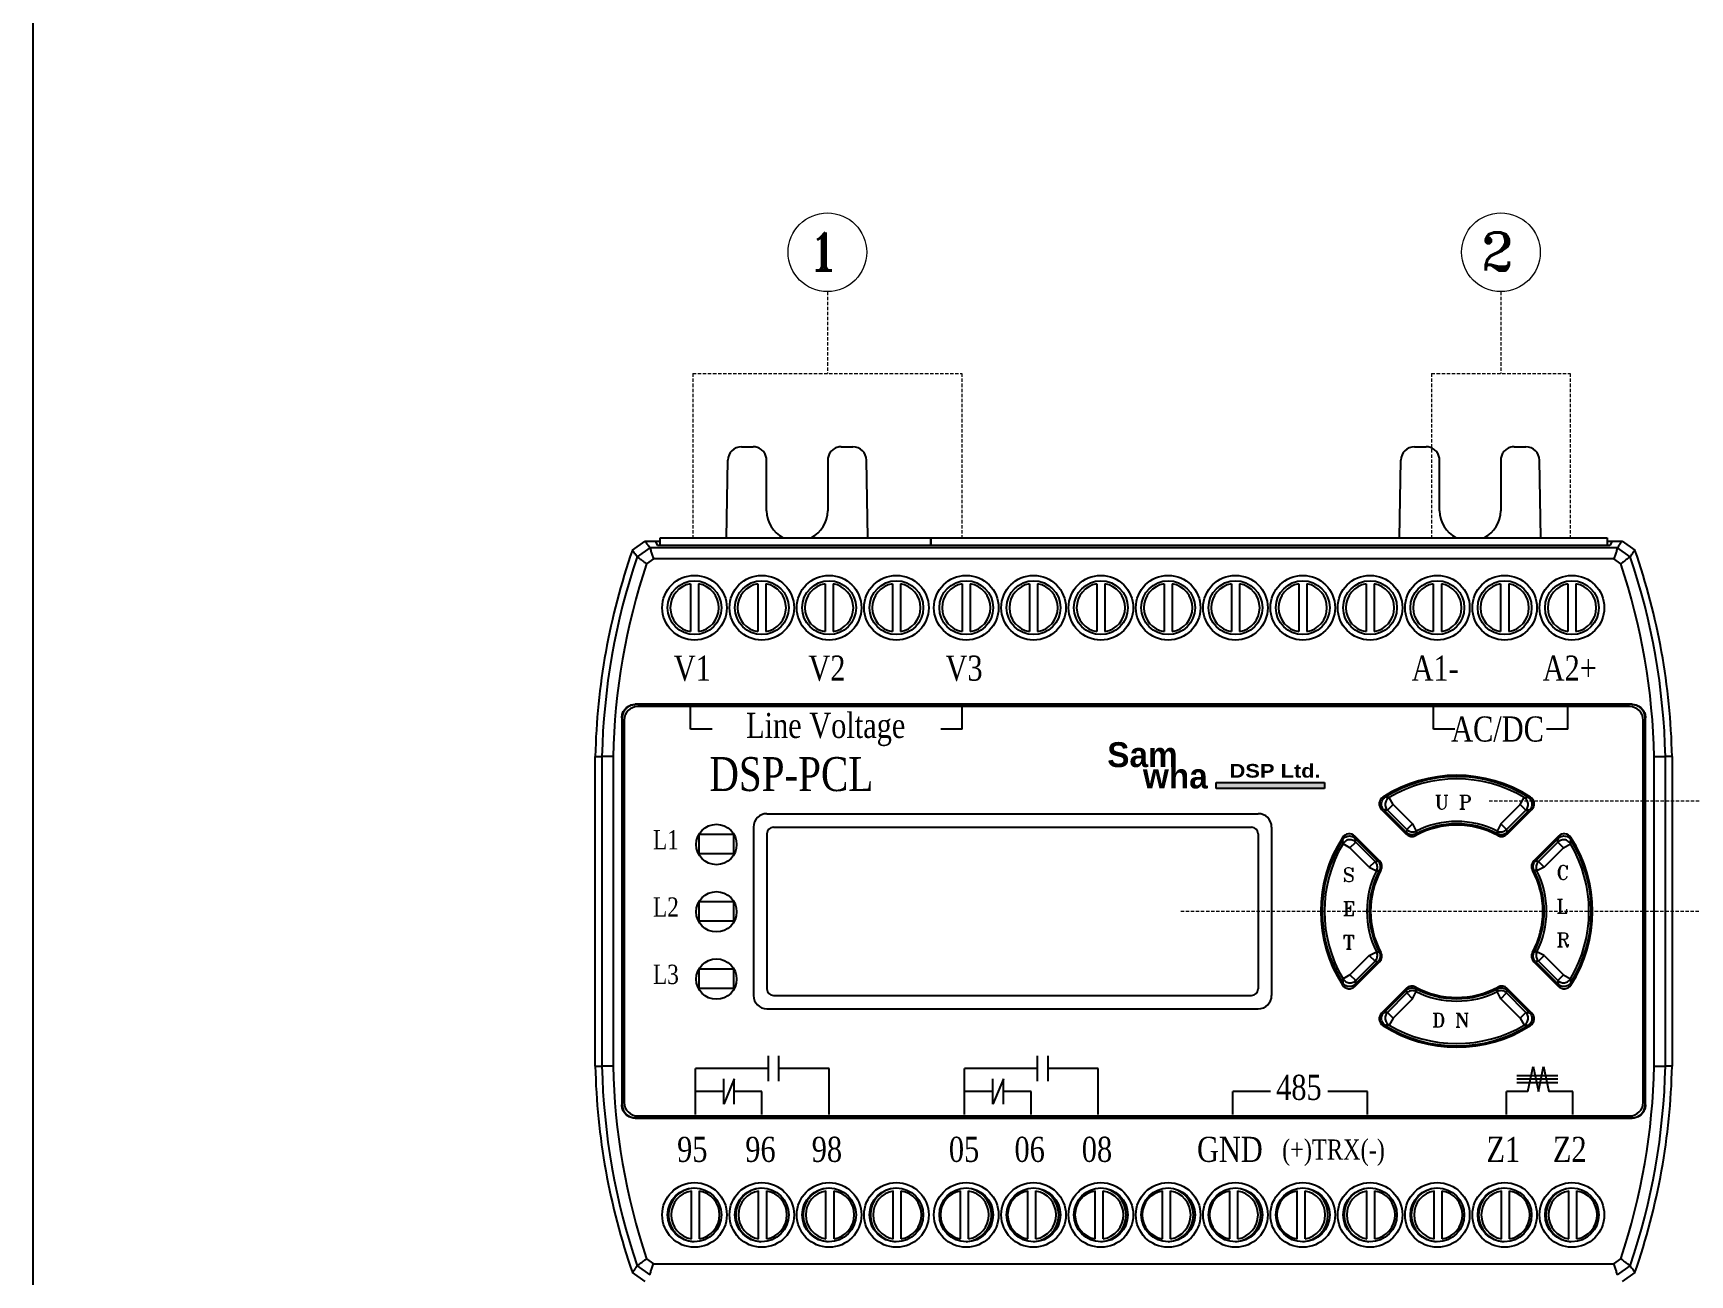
# Model space of a CAD drawing. Header units: millimetres. Extents: x 19 to 859, y 22 to 702.
# Drawn here: x 19.1 to 142.2, y 215.1 to 307.4 of the extents above; entities that cross this region are included whole.
import ezdxf
from ezdxf.enums import TextEntityAlignment as Align

# ---------------------------------------------------------------- set-up
doc = ezdxf.new("R2010")
doc.units = ezdxf.units.MM
doc.linetypes.add('DASHED2', pattern=[0.375, 0.25, -0.125])
for name, color, linetype in [('02___PRT_ALL_AXES', 7, 'Continuous'), ('03___PRT_ALL_CURVES', 7, 'Continuous'), ('40', 4, 'Continuous'), ('도면층1', 7, 'Continuous')]:
    doc.layers.add(name, color=color, linetype=linetype)
doc.styles.add('SS', font='batang.ttc', dxfattribs={"width": 0.8})
doc.styles.get("Standard").update_dxf_attribs({"font": 'BareunDotumPro1.ttf'})
doc.styles.add('STYLE2', font='romant.shx')

msp = doc.modelspace()

# ---------------------------------------------------------------- hatches: boundary and pattern name
msp.add_hatch(color=5).paths.add_polyline_path([(106.985, 251.236), (106.985, 251.693), (115.015, 251.693), (115.015, 251.236)])

# ---------------------------------------------------------------- linework, layer by layer
at = {"color": 1, "linetype": 'DASHED2', "lineweight": 18}
for p, q in [((78.091, 288.153), (78.091, 282.068)), ((128.131, 288.153), (128.131, 282.068)), ((68.091, 282.068), (68.091, 269.876)), ((88.091, 282.068), (88.091, 269.876)), ((122.981, 282.068), (122.981, 269.876)), ((133.281, 282.068), (133.281, 269.876))]:
    msp.add_line(p, q, dxfattribs=at)
at = {"color": 1, "linetype": 'DASHED2', "lineweight": 5}
for p, q in [((68.091, 282.068), (88.091, 282.068)), ((122.981, 282.068), (133.281, 282.068)), ((127.246, 250.326), (143.492, 250.326)), ((104.346, 242.126), (143.492, 242.126))]:
    msp.add_line(p, q, dxfattribs=at)
at = {"color": 7, "linetype": 'Continuous'}
for p, q in [((71.701, 276.626), (72.579, 276.626)), ((79.114, 276.626), (79.991, 276.626)), ((121.701, 276.626), (122.579, 276.626)), ((129.114, 276.626), (129.991, 276.626)), ((70.6, 269.876), (70.701, 275.644)), ((73.579, 271.876), (73.579, 275.626)), ((78.114, 275.626), (78.114, 271.876)), ((81.092, 269.876), (80.991, 275.644)), ((120.6, 269.876), (120.701, 275.644)), ((123.579, 271.876), (123.579, 275.626)), ((128.114, 275.626), (128.114, 271.876)), ((131.092, 269.876), (130.991, 275.644)), ((63.607, 268.955), (64.551, 269.626)), ((64.551, 269.626), (65.656, 269.626)), ((65.297, 269.626), (65.467, 269.287)), ((65.656, 269.876), (85.781, 269.876)), ((65.656, 269.287), (65.656, 269.876)), ((85.781, 269.876), (85.781, 269.287)), ((85.784, 269.876), (136.034, 269.876)), ((85.784, 269.287), (85.784, 269.876)), ((136.034, 269.876), (136.034, 269.287)), ((136.034, 269.626), (137.141, 269.626)), ((136.395, 269.626), (136.226, 269.287)), ((137.141, 269.626), (138.085, 268.955)), ((64.905, 269.13), (63.959, 268.452)), ((136.787, 269.13), (64.905, 269.13)), ((136.226, 269.287), (65.467, 269.287)), ((137.733, 268.452), (136.787, 269.13)), ((65.171, 268.302), (64.658, 267.935)), ((136.521, 268.302), (65.171, 268.302)), ((137.034, 267.935), (136.521, 268.302)), ((67.919, 266.451), (67.919, 262.901)), ((68.519, 266.451), (68.519, 262.901)), ((72.919, 266.451), (72.919, 262.901)), ((73.519, 266.451), (73.519, 262.901)), ((77.919, 266.451), (77.919, 262.901)), ((78.519, 266.451), (78.519, 262.901)), ((82.919, 266.451), (82.919, 262.901)), ((83.519, 266.451), (83.519, 262.901)), ((88.109, 266.451), (88.109, 262.901)), ((88.709, 266.451), (88.709, 262.901)), ((93.109, 266.451), (93.109, 262.901)), ((93.709, 266.451), (93.709, 262.901)), ((98.109, 266.451), (98.109, 262.901)), ((98.709, 266.451), (98.709, 262.901)), ((103.109, 266.451), (103.109, 262.901)), ((103.709, 266.451), (103.709, 262.901)), ((108.109, 266.451), (108.109, 262.901)), ((108.709, 266.451), (108.709, 262.901)), ((113.109, 266.451), (113.109, 262.901)), ((113.709, 266.451), (113.709, 262.901)), ((118.109, 266.451), (118.109, 262.901)), ((118.709, 266.451), (118.709, 262.901)), ((123.109, 266.451), (123.109, 262.901)), ((123.709, 266.451), (123.709, 262.901)), ((128.109, 266.451), (128.109, 262.901)), ((128.709, 266.451), (128.709, 262.901)), ((133.109, 266.451), (133.109, 262.901)), ((133.709, 266.451), (133.709, 262.901)), ((137.871, 257.501), (63.822, 257.501)), ((63.822, 257.501), (63.846, 257.476)), ((137.846, 257.476), (63.846, 257.476)), ((137.696, 257.326), (63.996, 257.326)), ((67.921, 255.649), (67.921, 257.348)), ((88.111, 255.649), (88.111, 257.348)), ((123.111, 255.649), (123.111, 257.348)), ((133.111, 255.649), (133.111, 257.348)), ((137.871, 257.501), (137.846, 257.476)), ((62.822, 256.501), (62.822, 227.752)), ((62.822, 256.501), (62.846, 256.476)), ((62.846, 256.476), (62.846, 227.776)), ((62.996, 256.326), (62.996, 227.926)), ((138.696, 227.926), (138.696, 256.326)), ((138.871, 256.501), (138.846, 256.476)), ((138.846, 227.776), (138.846, 256.476)), ((138.871, 227.752), (138.871, 256.501)), ((60.846, 230.626), (60.846, 253.626)), ((60.846, 253.626), (61.342, 253.621)), ((61.342, 253.621), (61.342, 230.632)), ((62.17, 253.621), (61.342, 253.621)), ((62.17, 253.605), (62.17, 230.647)), ((139.522, 253.621), (140.35, 253.621)), ((139.522, 230.647), (139.522, 253.605)), ((140.846, 253.626), (140.35, 253.621)), ((140.35, 230.632), (140.35, 253.621)), ((140.846, 253.626), (140.846, 230.626)), ((120.13, 250.057), (119.706, 249.633)), ((120.13, 250.057), (119.823, 250.572)), ((120.13, 250.057), (121.568, 248.619)), ((128.124, 248.619), (129.562, 250.057)), ((129.562, 250.057), (129.869, 250.572)), ((129.562, 250.057), (129.986, 249.633)), ((119.269, 249.683), (121.093, 247.86)), ((119.428, 249.666), (121.111, 247.983)), ((119.706, 249.633), (121.144, 248.195)), ((128.548, 248.195), (129.986, 249.633)), ((128.581, 247.983), (130.264, 249.666)), ((128.6, 247.86), (130.423, 249.683)), ((119.113, 245.88), (117.289, 247.703)), ((118.99, 245.861), (117.306, 247.545)), ((121.568, 248.619), (121.144, 248.195)), ((121.568, 248.619), (121.839, 248.083)), ((128.124, 248.619), (127.854, 248.083)), ((128.124, 248.619), (128.548, 248.195)), ((132.403, 247.703), (130.58, 245.88)), ((132.386, 247.545), (130.703, 245.861)), ((116.915, 246.842), (116.4, 247.149)), ((116.915, 246.842), (117.34, 247.266)), ((118.354, 245.404), (116.915, 246.842)), ((118.778, 245.828), (117.34, 247.266)), ((132.353, 247.266), (130.914, 245.828)), ((132.777, 246.842), (131.339, 245.404)), ((132.777, 246.842), (132.353, 247.266)), ((132.777, 246.842), (133.292, 247.149)), ((118.354, 245.404), (118.778, 245.828)), ((118.354, 245.404), (118.889, 245.134)), ((131.339, 245.404), (130.803, 245.134)), ((131.339, 245.404), (130.914, 245.828)), ((116.915, 237.41), (118.354, 238.848)), ((118.354, 238.848), (118.889, 239.119)), ((118.354, 238.848), (118.778, 238.424)), ((131.339, 238.848), (130.803, 239.119)), ((131.339, 238.848), (130.914, 238.424)), ((131.339, 238.848), (132.777, 237.41)), ((117.289, 236.549), (119.113, 238.373)), ((117.306, 236.708), (118.99, 238.391)), ((117.34, 236.986), (118.778, 238.424)), ((130.58, 238.373), (132.403, 236.549)), ((130.703, 238.391), (132.386, 236.708)), ((130.914, 238.424), (132.353, 236.986)), ((116.915, 237.41), (116.4, 237.104)), ((116.915, 237.41), (117.34, 236.986)), ((121.093, 236.393), (119.269, 234.569)), ((130.423, 234.569), (128.6, 236.393)), ((132.777, 237.41), (132.353, 236.986)), ((132.777, 237.41), (133.292, 237.104)), ((121.111, 236.27), (119.428, 234.587)), ((121.144, 236.058), (119.706, 234.62)), ((121.568, 235.634), (120.13, 234.196)), ((121.568, 235.634), (121.144, 236.058)), ((121.568, 235.634), (121.839, 236.169)), ((128.124, 235.634), (127.854, 236.169)), ((128.124, 235.634), (128.548, 236.058)), ((129.562, 234.196), (128.124, 235.634)), ((129.986, 234.62), (128.548, 236.058)), ((130.264, 234.587), (128.581, 236.27)), ((120.13, 234.196), (119.706, 234.62)), ((120.13, 234.196), (119.823, 233.68)), ((129.562, 234.196), (129.986, 234.62)), ((129.562, 234.196), (129.869, 233.68)), ((60.846, 230.626), (61.342, 230.632)), ((62.17, 230.632), (61.342, 230.632)), ((68.284, 227.043), (68.284, 230.445)), ((73.713, 229.511), (73.713, 231.38)), ((74.493, 229.511), (74.493, 231.38)), ((78.219, 227.043), (78.219, 230.445)), ((88.284, 227.043), (88.284, 230.445)), ((93.713, 229.511), (93.713, 231.38)), ((94.493, 229.511), (94.493, 231.38)), ((98.219, 227.043), (98.219, 230.445)), ((139.522, 230.632), (140.35, 230.632)), ((140.846, 230.626), (140.35, 230.632)), ((70.389, 227.807), (70.389, 229.675)), ((71.169, 227.807), (71.169, 229.675)), ((90.389, 227.807), (90.389, 229.675)), ((91.169, 227.807), (91.169, 229.675)), ((62.822, 227.752), (62.846, 227.776)), ((73.219, 227.043), (73.219, 228.741)), ((93.219, 227.043), (93.219, 228.741)), ((108.224, 227.043), (108.224, 228.741)), ((118.219, 227.043), (118.219, 228.741)), ((128.539, 227.043), (128.539, 228.741)), ((133.474, 227.043), (133.474, 228.741)), ((138.871, 227.752), (138.846, 227.776)), ((63.822, 226.752), (63.846, 226.776)), ((63.822, 226.752), (137.871, 226.752)), ((63.846, 226.776), (137.846, 226.776)), ((63.996, 226.926), (137.696, 226.926)), ((137.871, 226.752), (137.846, 226.776)), ((67.984, 217.801), (67.984, 221.351)), ((68.584, 217.801), (68.584, 221.351)), ((72.984, 217.801), (72.984, 221.351)), ((73.584, 217.801), (73.584, 221.351)), ((77.984, 217.801), (77.984, 221.351)), ((78.584, 217.801), (78.584, 221.351)), ((82.984, 217.801), (82.984, 221.351)), ((83.584, 217.801), (83.584, 221.351)), ((87.984, 217.801), (87.984, 221.351)), ((88.584, 217.801), (88.584, 221.351)), ((92.984, 217.801), (92.984, 221.351)), ((93.584, 217.801), (93.584, 221.351)), ((97.984, 217.801), (97.984, 221.351)), ((98.584, 217.801), (98.584, 221.351)), ((102.984, 217.801), (102.984, 221.351)), ((103.584, 217.801), (103.584, 221.351)), ((107.984, 217.801), (107.984, 221.351)), ((108.584, 217.801), (108.584, 221.351)), ((112.984, 217.801), (112.984, 221.351)), ((113.584, 217.801), (113.584, 221.351)), ((118.174, 217.801), (118.174, 221.351)), ((118.774, 217.801), (118.774, 221.351)), ((123.174, 217.801), (123.174, 221.351)), ((123.774, 217.801), (123.774, 221.351)), ((128.174, 217.801), (128.174, 221.351)), ((128.774, 217.801), (128.774, 221.351)), ((133.174, 217.801), (133.174, 221.351)), ((133.774, 217.801), (133.774, 221.351)), ((63.959, 215.8), (64.905, 215.122)), ((64.658, 216.318), (65.171, 215.95)), ((65.171, 215.95), (136.521, 215.95)), ((136.521, 215.95), (137.034, 216.318)), ((136.787, 215.122), (137.733, 215.8)), ((64.551, 214.626), (63.607, 215.297)), ((138.085, 215.297), (137.141, 214.626))]:
    msp.add_line(p, q, dxfattribs=at)
for p, q in [((69.519, 255.649), (67.921, 255.649)), ((88.111, 255.649), (86.512, 255.649)), ((124.709, 255.649), (123.111, 255.649)), ((133.111, 255.649), (131.512, 255.649)), ((73.713, 230.445), (68.284, 230.445)), ((78.219, 230.445), (74.493, 230.445)), ((93.713, 230.445), (88.284, 230.445)), ((98.219, 230.445), (94.493, 230.445)), ((130.137, 228.741), (130.527, 230.609)), ((130.527, 230.609), (130.917, 228.741)), ((130.917, 228.741), (131.307, 230.609)), ((131.307, 230.609), (131.697, 228.741)), ((71.169, 229.675), (70.389, 227.807)), ((91.169, 229.675), (90.389, 227.807)), ((129.321, 229.934), (132.355, 229.934)), ((129.321, 229.675), (132.355, 229.675)), ((129.321, 229.417), (132.355, 229.417)), ((70.389, 228.741), (68.284, 228.741)), ((73.219, 228.741), (71.169, 228.741)), ((90.389, 228.741), (88.284, 228.741)), ((93.219, 228.741), (91.169, 228.741)), ((111, 228.741), (108.224, 228.741)), ((118.219, 228.741), (115.272, 228.741)), ((130.137, 228.741), (128.539, 228.741)), ((133.474, 228.741), (131.697, 228.741))]:
    msp.add_line(p, q)
at = {"color": 5}
for p, q in [((106.985, 251.693), (115.015, 251.693)), ((106.985, 251.236), (106.985, 251.693)), ((115.015, 251.236), (106.985, 251.236)), ((115.015, 251.693), (115.015, 251.236))]:
    msp.add_line(p, q, dxfattribs=at)
msp.add_lwpolyline([(19.082, 603.511), (858.998, 603.511), (858.998, 22.473), (19.082, 22.473)], close=True)
at = {"color": 0, "linetype": 'ByBlock', "lineweight": 18}
for centre in [(78.091, 291.076), (128.131, 291.076)]:
    msp.add_circle(centre, 2.922, dxfattribs=at)
at = {"color": 7, "linetype": 'Continuous'}
for centre, radius in [((68.219, 264.676), 2.4), ((68.219, 264.676), 2), ((73.219, 264.676), 2.4), ((73.219, 264.676), 2), ((78.219, 264.676), 2.4), ((78.219, 264.676), 2), ((83.219, 264.676), 2.4), ((83.219, 264.676), 2), ((88.409, 264.676), 2.4), ((88.409, 264.676), 2), ((93.409, 264.676), 2.4), ((93.409, 264.676), 2), ((98.409, 264.676), 2.4), ((98.409, 264.676), 2), ((103.409, 264.676), 2.4), ((103.409, 264.676), 2), ((108.409, 264.676), 2.4), ((108.409, 264.676), 2), ((113.409, 264.676), 2.4), ((113.409, 264.676), 2), ((118.409, 264.676), 2.4), ((118.409, 264.676), 2), ((123.409, 264.676), 2.4), ((123.409, 264.676), 2), ((128.409, 264.676), 2.4), ((128.409, 264.676), 2), ((133.409, 264.676), 2.4), ((133.409, 264.676), 2), ((68.219, 219.576), 2.4), ((68.219, 219.576), 2), ((73.219, 219.576), 2.4), ((73.219, 219.576), 2), ((78.219, 219.576), 2.4), ((78.219, 219.576), 2), ((83.219, 219.576), 2.4), ((83.219, 219.576), 2), ((88.409, 219.576), 2.4), ((88.409, 219.576), 2), ((93.409, 219.576), 2.4), ((93.409, 219.576), 2), ((98.409, 219.576), 2.4), ((98.409, 219.576), 2), ((103.409, 219.576), 2.4), ((103.409, 219.576), 2), ((108.409, 219.576), 2.4), ((108.409, 219.576), 2), ((113.409, 219.576), 2.4), ((113.409, 219.576), 2), ((118.409, 219.576), 2.4), ((118.409, 219.576), 2), ((123.409, 219.576), 2.4), ((123.409, 219.576), 2), ((128.409, 219.576), 2.4), ((128.409, 219.576), 2), ((133.409, 219.576), 2.4), ((133.409, 219.576), 2)]:
    msp.add_circle(centre, radius, dxfattribs=at)
for centre, radius, start, end in [((71.701, 275.626), 1, 90, 179), ((79.991, 275.626), 1, 1, 90), ((121.701, 275.626), 1, 90, 179), ((129.991, 275.626), 1, 1, 90), ((75.846, 271.876), 2.267, 180, 242.3898), ((75.846, 271.876), 2.267, 297.6102, 0), ((125.846, 271.876), 2.267, 180, 242.3898), ((125.846, 271.876), 2.267, 297.6102, 0), ((110.834, 252.535), 50, 160.82791, 178.74912), ((110.834, 252.535), 49.504, 161.24388, 178.74287), ((90.858, 252.535), 49.504, 1.25713, 18.75612), ((90.858, 252.535), 50, 1.25088, 19.17209), ((110.834, 252.535), 48.677, 161.5561, 178.73961), ((90.858, 252.535), 48.677, 1.26039, 18.4439), ((68.219, 264.676), 1.8, 99.59407, 260.40593), ((68.219, 264.676), 1.8, 279.59407, 80.40593), ((73.219, 264.676), 1.8, 99.59407, 260.40593), ((73.219, 264.676), 1.8, 279.59407, 80.40593), ((78.219, 264.676), 1.8, 99.59407, 260.40593), ((78.219, 264.676), 1.8, 279.59407, 80.40593), ((83.219, 264.676), 1.8, 99.59407, 260.40593), ((83.219, 264.676), 1.8, 279.59407, 80.40593), ((88.409, 264.676), 1.8, 99.59407, 260.40593), ((88.409, 264.676), 1.8, 279.59407, 80.40593), ((93.409, 264.676), 1.8, 99.59407, 260.40593), ((93.409, 264.676), 1.8, 279.59407, 80.40593), ((98.409, 264.676), 1.8, 99.59407, 260.40593), ((98.409, 264.676), 1.8, 279.59407, 80.40593), ((103.409, 264.676), 1.8, 99.59407, 260.40593), ((103.409, 264.676), 1.8, 279.59407, 80.40593), ((108.409, 264.676), 1.8, 99.59407, 260.40593), ((108.409, 264.676), 1.8, 279.59407, 80.40593), ((113.409, 264.676), 1.8, 99.59407, 260.40593), ((113.409, 264.676), 1.8, 279.59407, 80.40593), ((118.409, 264.676), 1.8, 99.59407, 260.40593), ((118.409, 264.676), 1.8, 279.59407, 80.40593), ((123.409, 264.676), 1.8, 99.59407, 260.40593), ((123.409, 264.676), 1.8, 279.59407, 80.40593), ((128.409, 264.676), 1.8, 99.59407, 260.40593), ((128.409, 264.676), 1.8, 279.59407, 80.40593), ((133.409, 264.676), 1.8, 99.59407, 260.40593), ((133.409, 264.676), 1.8, 279.59407, 80.40593), ((63.996, 256.326), 1, 90, 180), ((137.696, 256.326), 1, 0, 90), ((124.846, 242.126), 10.1, 57.1532, 122.8468), ((124.846, 242.126), 10, 57.90749, 122.09251), ((124.846, 242.126), 9.827, 59.26143, 120.73857), ((119.693, 250.107), 0.6, 122.8468, 225), ((129.999, 250.107), 0.6, 315, 57.1532), ((124.846, 242.126), 6.673, 63.2117, 116.7883), ((124.846, 242.126), 10.1, 147.1532, 212.8468), ((124.846, 242.126), 10, 147.90749, 212.09251), ((116.865, 247.279), 0.6, 45, 147.1532), ((121.517, 248.284), 0.6, 225, 298.39845), ((124.846, 242.126), 6.4, 61.60155, 118.39845), ((124.846, 242.126), 6.5, 62.20277, 117.79723), ((128.175, 248.284), 0.6, 241.60155, 315), ((132.827, 247.279), 0.6, 32.8468, 135), ((124.846, 242.126), 10, 327.90749, 32.09251), ((124.846, 242.126), 10.1, 327.1532, 32.8468), ((124.846, 242.126), 9.827, 149.26143, 210.73857), ((124.846, 242.126), 9.827, 329.26143, 30.73857), ((124.846, 242.126), 6.673, 153.2117, 206.7883), ((124.846, 242.126), 6.5, 152.20277, 207.79723), ((124.846, 242.126), 6.4, 151.60155, 208.39845), ((118.689, 245.455), 0.6, 331.60155, 45), ((131.004, 245.455), 0.6, 135, 208.39845), ((124.846, 242.126), 6.4, 331.60155, 28.39845), ((124.846, 242.126), 6.5, 332.20277, 27.79723), ((124.846, 242.126), 6.673, 333.2117, 26.7883), ((118.689, 238.797), 0.6, 315, 28.39845), ((131.004, 238.797), 0.6, 151.60155, 225), ((116.865, 236.973), 0.6, 212.8468, 315), ((121.517, 235.969), 0.6, 61.60155, 135), ((124.846, 242.126), 6.4, 241.60155, 298.39845), ((124.846, 242.126), 6.5, 242.20277, 297.79723), ((128.175, 235.969), 0.6, 45, 118.39845), ((132.827, 236.973), 0.6, 225, 327.1532), ((124.846, 242.126), 6.673, 243.2117, 296.7883), ((119.693, 234.145), 0.6, 135, 237.1532), ((129.999, 234.145), 0.6, 302.8468, 45), ((124.846, 242.126), 10.1, 237.1532, 302.8468), ((124.846, 242.126), 10, 237.90749, 302.09251), ((124.846, 242.126), 9.827, 239.26143, 300.73857), ((110.834, 231.718), 50, 181.25088, 199.17209), ((110.834, 231.718), 49.504, 181.25713, 198.75612), ((110.834, 231.718), 48.677, 181.26039, 198.4439), ((90.858, 231.718), 48.677, 341.5561, 358.73961), ((90.858, 231.718), 49.504, 341.24388, 358.74287), ((90.858, 231.718), 50, 340.82791, 358.74912), ((63.996, 227.926), 1, 180, 270), ((137.696, 227.926), 1, 270, 0), ((68.284, 219.576), 1.8, 99.59407, 260.40593), ((68.284, 219.576), 1.8, 279.59407, 80.40593), ((73.284, 219.576), 1.8, 99.59407, 260.40593), ((73.284, 219.576), 1.8, 279.59407, 80.40593), ((78.284, 219.576), 1.8, 99.59407, 260.40593), ((78.284, 219.576), 1.8, 279.59407, 80.40593), ((83.284, 219.576), 1.8, 99.59407, 260.40593), ((83.284, 219.576), 1.8, 279.59407, 80.40593), ((88.284, 219.576), 1.8, 99.59407, 260.40593), ((88.284, 219.576), 1.8, 279.59407, 80.40593), ((93.284, 219.576), 1.8, 99.59407, 260.40593), ((93.284, 219.576), 1.8, 279.59407, 80.40593), ((98.284, 219.576), 1.8, 99.59407, 260.40593), ((98.284, 219.576), 1.8, 279.59407, 80.40593), ((103.284, 219.576), 1.8, 99.59407, 260.40593), ((103.284, 219.576), 1.8, 279.59407, 80.40593), ((108.284, 219.576), 1.8, 99.59407, 260.40593), ((108.284, 219.576), 1.8, 279.59407, 80.40593), ((113.284, 219.576), 1.8, 99.59407, 260.40593), ((113.284, 219.576), 1.8, 279.59407, 80.40593), ((118.474, 219.576), 1.8, 99.59407, 260.40593), ((118.474, 219.576), 1.8, 279.59407, 80.40593), ((123.474, 219.576), 1.8, 99.59407, 260.40593), ((123.474, 219.576), 1.8, 279.59407, 80.40593), ((128.474, 219.576), 1.8, 99.59407, 260.40593), ((128.474, 219.576), 1.8, 279.59407, 80.40593), ((133.474, 219.576), 1.8, 99.59407, 260.40593), ((133.474, 219.576), 1.8, 279.59407, 80.40593)]:
    msp.add_arc(centre, radius, start, end, dxfattribs=at)
for points, knots in [([(73.579, 275.626), (73.579, 275.73), (73.546, 275.941), (73.401, 276.224), (73.176, 276.449), (72.893, 276.593), (72.683, 276.626), (72.579, 276.626)], [0, 0, 0, 0, 0.3128443, 0.6257071, 0.9385998, 1.2515225, 1.5644638, 1.5644638, 1.5644638, 1.5644638]), ([(79.114, 276.626), (79.009, 276.626), (78.799, 276.593), (78.516, 276.449), (78.291, 276.224), (78.147, 275.941), (78.114, 275.73), (78.114, 275.626)], [0, 0, 0, 0, 0.3129412, 0.6258639, 0.9387567, 1.2516195, 1.5644638, 1.5644638, 1.5644638, 1.5644638]), ([(123.579, 275.626), (123.579, 275.73), (123.546, 275.941), (123.401, 276.224), (123.176, 276.449), (122.893, 276.593), (122.683, 276.626), (122.579, 276.626)], [0, 0, 0, 0, 0.3128443, 0.6257071, 0.9385998, 1.2515225, 1.5644638, 1.5644638, 1.5644638, 1.5644638]), ([(129.114, 276.626), (129.009, 276.626), (128.799, 276.593), (128.516, 276.449), (128.291, 276.224), (128.147, 275.941), (128.114, 275.73), (128.114, 275.626)], [0, 0, 0, 0, 0.3129412, 0.6258639, 0.9387567, 1.2516195, 1.5644638, 1.5644638, 1.5644638, 1.5644638]), ([(64.905, 269.13), (64.871, 269.179), (64.793, 269.287), (64.675, 269.452), (64.592, 269.569), (64.551, 269.626)], [0, 0, 0, 0, 0.17899192, 0.39786681, 0.60925193, 0.60925193, 0.60925193, 0.60925193]), ([(136.787, 269.13), (136.822, 269.179), (136.899, 269.286), (137.017, 269.452), (137.1, 269.569), (137.141, 269.626)], [0, 0, 0, 0, 0.17820854, 0.39708416, 0.60925193, 0.60925193, 0.60925193, 0.60925193]), ([(63.959, 268.452), (63.924, 268.501), (63.848, 268.611), (63.731, 268.778), (63.648, 268.897), (63.607, 268.955)], [0, 0, 0, 0, 0.18024777, 0.40064801, 0.61349574, 0.61349574, 0.61349574, 0.61349574]), ([(63.959, 268.452), (64.034, 268.395), (64.195, 268.292), (64.422, 268.111), (64.579, 267.995), (64.658, 267.935)], [0, 0, 0, 0, 0.28246747, 0.5729897, 0.87011684, 0.87011684, 0.87011684, 0.87011684]), ([(64.905, 269.13), (64.935, 269.041), (64.981, 268.855), (65.079, 268.582), (65.14, 268.396), (65.171, 268.302)], [0, 0, 0, 0, 0.28287008, 0.57326512, 0.86975369, 0.86975369, 0.86975369, 0.86975369]), ([(136.787, 269.13), (136.757, 269.041), (136.712, 268.855), (136.613, 268.582), (136.552, 268.396), (136.521, 268.302)], [0, 0, 0, 0, 0.28287466, 0.57326965, 0.86975368, 0.86975368, 0.86975368, 0.86975368]), ([(137.733, 268.452), (137.659, 268.395), (137.497, 268.292), (137.27, 268.111), (137.113, 267.995), (137.034, 267.935)], [0, 0, 0, 0, 0.28246279, 0.57298506, 0.87011686, 0.87011686, 0.87011686, 0.87011686]), ([(137.733, 268.452), (137.768, 268.501), (137.844, 268.61), (137.961, 268.778), (138.044, 268.897), (138.085, 268.955)], [0, 0, 0, 0, 0.17945891, 0.39985993, 0.61349574, 0.61349574, 0.61349574, 0.61349574]), ([(62.822, 256.501), (62.822, 256.605), (62.855, 256.815), (62.999, 257.098), (63.224, 257.323), (63.507, 257.467), (63.717, 257.501), (63.822, 257.501)], [0, 0, 0, 0, 0.31286, 0.6256693, 0.9384589, 1.2512679, 1.5641278, 1.5641278, 1.5641278, 1.5641278]), ([(63.846, 257.476), (63.742, 257.476), (63.532, 257.443), (63.249, 257.299), (63.024, 257.074), (62.879, 256.791), (62.846, 256.581), (62.846, 256.476)], [0, 0, 0, 0, 0.3128599, 0.6256689, 0.9384586, 1.2512678, 1.5641278, 1.5641278, 1.5641278, 1.5641278]), ([(138.846, 256.476), (138.846, 256.581), (138.813, 256.791), (138.669, 257.074), (138.444, 257.299), (138.161, 257.443), (137.951, 257.476), (137.846, 257.476)], [0, 0, 0, 0, 0.3128599, 0.6256689, 0.9384586, 1.2512678, 1.5641278, 1.5641278, 1.5641278, 1.5641278]), ([(137.871, 257.501), (137.975, 257.501), (138.185, 257.467), (138.468, 257.323), (138.693, 257.098), (138.837, 256.815), (138.871, 256.605), (138.871, 256.501)], [0, 0, 0, 0, 0.31286, 0.6256693, 0.9384589, 1.2512679, 1.5641278, 1.5641278, 1.5641278, 1.5641278]), ([(119.322, 249.808), (119.294, 249.862), (119.253, 249.977), (119.247, 250.159), (119.294, 250.334), (119.359, 250.437), (119.399, 250.483)], [0, 0, 0, 0, 0.18163322, 0.35979349, 0.53752689, 0.71885142, 0.71885142, 0.71885142, 0.71885142]), ([(119.823, 250.572), (119.779, 250.546), (119.696, 250.481), (119.602, 250.355), (119.543, 250.209), (119.524, 250.053), (119.545, 249.898), (119.605, 249.753), (119.669, 249.669), (119.706, 249.633)], [0, 0, 0, 0, 0.1554188, 0.3108221, 0.4662646, 0.6217122, 0.777156, 0.9325527, 1.0879994, 1.0879994, 1.0879994, 1.0879994]), ([(119.823, 250.572), (119.791, 250.575), (119.726, 250.581), (119.629, 250.59), (119.565, 250.595), (119.533, 250.598)], [0, 0, 0, 0, 0.09793403, 0.19504373, 0.29134837, 0.29134837, 0.29134837, 0.29134837]), ([(129.869, 250.572), (129.901, 250.575), (129.966, 250.581), (130.063, 250.59), (130.127, 250.595), (130.159, 250.598)], [0, 0, 0, 0, 0.09793403, 0.19504373, 0.29134837, 0.29134837, 0.29134837, 0.29134837]), ([(129.986, 249.633), (130.023, 249.669), (130.087, 249.753), (130.147, 249.898), (130.168, 250.053), (130.149, 250.209), (130.09, 250.355), (129.996, 250.481), (129.913, 250.546), (129.869, 250.572)], [0, 0, 0, 0, 0.1554199, 0.3108228, 0.4662654, 0.6217129, 0.7771566, 0.9325534, 1.0879994, 1.0879994, 1.0879994, 1.0879994]), ([(130.292, 250.484), (130.331, 250.44), (130.396, 250.338), (130.445, 250.163), (130.44, 249.98), (130.399, 249.864), (130.371, 249.81)], [0, 0, 0, 0, 0.17824467, 0.3558606, 0.53595592, 0.71955243, 0.71955243, 0.71955243, 0.71955243]), ([(119.706, 249.633), (119.675, 249.637), (119.613, 249.644), (119.52, 249.655), (119.458, 249.662), (119.428, 249.666)], [0, 0, 0, 0, 0.09410115, 0.18745529, 0.28007926, 0.28007926, 0.28007926, 0.28007926]), ([(129.986, 249.633), (130.017, 249.637), (130.079, 249.644), (130.172, 249.655), (130.234, 249.662), (130.264, 249.666)], [0, 0, 0, 0, 0.09410115, 0.18745529, 0.28007926, 0.28007926, 0.28007926, 0.28007926]), ([(116.4, 247.149), (116.397, 247.181), (116.391, 247.246), (116.382, 247.343), (116.377, 247.407), (116.374, 247.439)], [0, 0, 0, 0, 0.09793403, 0.19504373, 0.29134837, 0.29134837, 0.29134837, 0.29134837]), ([(117.34, 247.266), (117.303, 247.303), (117.22, 247.367), (117.075, 247.427), (116.919, 247.449), (116.763, 247.429), (116.617, 247.37), (116.491, 247.276), (116.426, 247.193), (116.4, 247.149)], [0, 0, 0, 0, 0.1554199, 0.3108228, 0.4662654, 0.6217129, 0.7771566, 0.9325534, 1.0879994, 1.0879994, 1.0879994, 1.0879994]), ([(116.488, 247.572), (116.533, 247.611), (116.634, 247.676), (116.809, 247.725), (116.992, 247.72), (117.109, 247.679), (117.163, 247.651)], [0, 0, 0, 0, 0.17824467, 0.3558606, 0.53595592, 0.71955243, 0.71955243, 0.71955243, 0.71955243]), ([(117.34, 247.266), (117.336, 247.298), (117.328, 247.36), (117.317, 247.452), (117.31, 247.514), (117.306, 247.545)], [0, 0, 0, 0, 0.09410115, 0.18745529, 0.28007926, 0.28007926, 0.28007926, 0.28007926]), ([(121.144, 248.195), (121.14, 248.171), (121.133, 248.124), (121.122, 248.054), (121.115, 248.006), (121.111, 247.983)], [0, 0, 0, 0, 0.07104497, 0.14255308, 0.21452977, 0.21452977, 0.21452977, 0.21452977]), ([(121.144, 248.195), (121.179, 248.159), (121.259, 248.097), (121.398, 248.037), (121.548, 248.013), (121.699, 248.027), (121.794, 248.061), (121.839, 248.083)], [0, 0, 0, 0, 0.14989811, 0.2997689, 0.44966151, 0.59952442, 0.74945897, 0.74945897, 0.74945897, 0.74945897]), ([(121.672, 247.823), (121.622, 247.811), (121.519, 247.801), (121.367, 247.824), (121.273, 247.865), (121.23, 247.89)], [0, 0, 0, 0, 0.1536186, 0.30569037, 0.45697795, 0.45697795, 0.45697795, 0.45697795]), ([(121.839, 248.083), (121.836, 248.06), (121.83, 248.015), (121.823, 247.945), (121.817, 247.899), (121.815, 247.876)], [0, 0, 0, 0, 0.06907161, 0.13856176, 0.20847441, 0.20847441, 0.20847441, 0.20847441]), ([(127.854, 248.083), (127.898, 248.061), (127.994, 248.027), (128.144, 248.013), (128.294, 248.037), (128.433, 248.097), (128.513, 248.159), (128.548, 248.195)], [0, 0, 0, 0, 0.14990759, 0.2997754, 0.44966784, 0.59953127, 0.74945897, 0.74945897, 0.74945897, 0.74945897]), ([(127.854, 248.083), (127.856, 248.06), (127.862, 248.015), (127.87, 247.945), (127.875, 247.899), (127.877, 247.876)], [0, 0, 0, 0, 0.06907161, 0.13856176, 0.20847441, 0.20847441, 0.20847441, 0.20847441]), ([(128.461, 247.89), (128.418, 247.864), (128.323, 247.824), (128.171, 247.801), (128.069, 247.811), (128.019, 247.823)], [0, 0, 0, 0, 0.1525326, 0.30429745, 0.45704254, 0.45704254, 0.45704254, 0.45704254]), ([(128.548, 248.195), (128.552, 248.171), (128.559, 248.124), (128.57, 248.054), (128.578, 248.006), (128.581, 247.983)], [0, 0, 0, 0, 0.07104497, 0.14255308, 0.21452977, 0.21452977, 0.21452977, 0.21452977]), ([(132.353, 247.266), (132.357, 247.298), (132.364, 247.36), (132.375, 247.452), (132.382, 247.514), (132.386, 247.545)], [0, 0, 0, 0, 0.09410115, 0.18745529, 0.28007926, 0.28007926, 0.28007926, 0.28007926]), ([(133.292, 247.149), (133.266, 247.193), (133.201, 247.276), (133.075, 247.37), (132.929, 247.429), (132.773, 247.449), (132.618, 247.427), (132.473, 247.367), (132.389, 247.303), (132.353, 247.266)], [0, 0, 0, 0, 0.1554188, 0.3108221, 0.4662646, 0.6217122, 0.777156, 0.9325527, 1.0879994, 1.0879994, 1.0879994, 1.0879994]), ([(132.528, 247.65), (132.582, 247.678), (132.697, 247.719), (132.879, 247.725), (133.054, 247.678), (133.157, 247.613), (133.203, 247.574)], [0, 0, 0, 0, 0.18163322, 0.35979349, 0.53752689, 0.71885142, 0.71885142, 0.71885142, 0.71885142]), ([(133.292, 247.149), (133.295, 247.181), (133.301, 247.246), (133.31, 247.343), (133.315, 247.407), (133.318, 247.439)], [0, 0, 0, 0, 0.09793403, 0.19504373, 0.29134837, 0.29134837, 0.29134837, 0.29134837]), ([(118.778, 245.828), (118.801, 245.832), (118.848, 245.839), (118.919, 245.85), (118.966, 245.858), (118.99, 245.861)], [0, 0, 0, 0, 0.07104497, 0.14255308, 0.21452977, 0.21452977, 0.21452977, 0.21452977]), ([(118.889, 245.134), (118.912, 245.178), (118.946, 245.274), (118.959, 245.424), (118.935, 245.574), (118.875, 245.713), (118.813, 245.793), (118.778, 245.828)], [0, 0, 0, 0, 0.14990759, 0.2997754, 0.44966784, 0.59953127, 0.74945897, 0.74945897, 0.74945897, 0.74945897]), ([(118.889, 245.134), (118.912, 245.137), (118.958, 245.142), (119.027, 245.15), (119.073, 245.155), (119.096, 245.157)], [0, 0, 0, 0, 0.06907161, 0.13856176, 0.20847441, 0.20847441, 0.20847441, 0.20847441]), ([(119.083, 245.741), (119.108, 245.698), (119.149, 245.603), (119.172, 245.451), (119.161, 245.349), (119.149, 245.299)], [0, 0, 0, 0, 0.1525326, 0.30429745, 0.45704254, 0.45704254, 0.45704254, 0.45704254]), ([(130.543, 245.3), (130.531, 245.35), (130.52, 245.453), (130.544, 245.605), (130.585, 245.699), (130.61, 245.742)], [0, 0, 0, 0, 0.1536186, 0.30569037, 0.45697795, 0.45697795, 0.45697795, 0.45697795]), ([(130.803, 245.134), (130.78, 245.137), (130.734, 245.142), (130.665, 245.15), (130.619, 245.155), (130.596, 245.157)], [0, 0, 0, 0, 0.06907161, 0.13856176, 0.20847441, 0.20847441, 0.20847441, 0.20847441]), ([(130.914, 245.828), (130.891, 245.832), (130.844, 245.839), (130.774, 245.85), (130.726, 245.858), (130.703, 245.861)], [0, 0, 0, 0, 0.07104497, 0.14255308, 0.21452977, 0.21452977, 0.21452977, 0.21452977]), ([(130.914, 245.828), (130.879, 245.793), (130.817, 245.713), (130.757, 245.574), (130.733, 245.424), (130.747, 245.274), (130.781, 245.178), (130.803, 245.134)], [0, 0, 0, 0, 0.14989811, 0.2997689, 0.44966151, 0.59952442, 0.74945897, 0.74945897, 0.74945897, 0.74945897]), ([(118.778, 238.424), (118.813, 238.46), (118.875, 238.539), (118.935, 238.678), (118.959, 238.828), (118.946, 238.979), (118.912, 239.074), (118.889, 239.119)], [0, 0, 0, 0, 0.14989811, 0.2997689, 0.44966151, 0.59952442, 0.74945897, 0.74945897, 0.74945897, 0.74945897]), ([(118.889, 239.119), (118.912, 239.116), (118.958, 239.11), (119.027, 239.103), (119.073, 239.097), (119.096, 239.095)], [0, 0, 0, 0, 0.06907161, 0.13856176, 0.20847441, 0.20847441, 0.20847441, 0.20847441]), ([(119.15, 238.952), (119.161, 238.902), (119.172, 238.8), (119.148, 238.648), (119.108, 238.553), (119.082, 238.51)], [0, 0, 0, 0, 0.1536186, 0.30569037, 0.45697795, 0.45697795, 0.45697795, 0.45697795]), ([(130.61, 238.511), (130.584, 238.555), (130.544, 238.649), (130.52, 238.801), (130.531, 238.904), (130.543, 238.953)], [0, 0, 0, 0, 0.1525326, 0.30429745, 0.45704254, 0.45704254, 0.45704254, 0.45704254]), ([(130.803, 239.119), (130.78, 239.116), (130.734, 239.11), (130.665, 239.103), (130.619, 239.097), (130.596, 239.095)], [0, 0, 0, 0, 0.06907161, 0.13856176, 0.20847441, 0.20847441, 0.20847441, 0.20847441]), ([(130.803, 239.119), (130.781, 239.074), (130.747, 238.979), (130.733, 238.828), (130.757, 238.678), (130.817, 238.539), (130.879, 238.46), (130.914, 238.424)], [0, 0, 0, 0, 0.14990759, 0.2997754, 0.44966784, 0.59953127, 0.74945897, 0.74945897, 0.74945897, 0.74945897]), ([(118.778, 238.424), (118.801, 238.42), (118.848, 238.413), (118.919, 238.402), (118.966, 238.395), (118.99, 238.391)], [0, 0, 0, 0, 0.07104497, 0.14255308, 0.21452977, 0.21452977, 0.21452977, 0.21452977]), ([(130.914, 238.424), (130.891, 238.42), (130.844, 238.413), (130.774, 238.402), (130.726, 238.395), (130.703, 238.391)], [0, 0, 0, 0, 0.07104497, 0.14255308, 0.21452977, 0.21452977, 0.21452977, 0.21452977]), ([(116.4, 237.104), (116.397, 237.071), (116.391, 237.006), (116.382, 236.91), (116.377, 236.845), (116.374, 236.813)], [0, 0, 0, 0, 0.09793403, 0.19504373, 0.29134837, 0.29134837, 0.29134837, 0.29134837]), ([(116.4, 237.104), (116.426, 237.059), (116.491, 236.977), (116.617, 236.882), (116.763, 236.823), (116.919, 236.804), (117.075, 236.825), (117.22, 236.885), (117.303, 236.949), (117.34, 236.986)], [0, 0, 0, 0, 0.1554188, 0.3108221, 0.4662646, 0.6217122, 0.777156, 0.9325527, 1.0879994, 1.0879994, 1.0879994, 1.0879994]), ([(117.164, 236.602), (117.111, 236.574), (116.995, 236.534), (116.814, 236.527), (116.638, 236.574), (116.535, 236.639), (116.49, 236.679)], [0, 0, 0, 0, 0.18163322, 0.35979349, 0.53752689, 0.71885142, 0.71885142, 0.71885142, 0.71885142]), ([(117.34, 236.986), (117.336, 236.955), (117.328, 236.893), (117.317, 236.8), (117.31, 236.739), (117.306, 236.708)], [0, 0, 0, 0, 0.09410115, 0.18745529, 0.28007926, 0.28007926, 0.28007926, 0.28007926]), ([(121.231, 236.363), (121.275, 236.388), (121.369, 236.429), (121.521, 236.452), (121.624, 236.441), (121.673, 236.429)], [0, 0, 0, 0, 0.1525326, 0.30429745, 0.45704254, 0.45704254, 0.45704254, 0.45704254]), ([(121.839, 236.169), (121.836, 236.192), (121.83, 236.238), (121.823, 236.307), (121.817, 236.353), (121.815, 236.376)], [0, 0, 0, 0, 0.06907161, 0.13856176, 0.20847441, 0.20847441, 0.20847441, 0.20847441]), ([(127.854, 236.169), (127.856, 236.192), (127.862, 236.238), (127.87, 236.307), (127.875, 236.353), (127.877, 236.376)], [0, 0, 0, 0, 0.06907161, 0.13856176, 0.20847441, 0.20847441, 0.20847441, 0.20847441]), ([(128.02, 236.43), (128.07, 236.441), (128.173, 236.452), (128.325, 236.428), (128.419, 236.388), (128.462, 236.362)], [0, 0, 0, 0, 0.1536186, 0.30569037, 0.45697795, 0.45697795, 0.45697795, 0.45697795]), ([(132.353, 236.986), (132.389, 236.949), (132.473, 236.885), (132.618, 236.825), (132.773, 236.804), (132.929, 236.823), (133.075, 236.882), (133.201, 236.977), (133.266, 237.059), (133.292, 237.104)], [0, 0, 0, 0, 0.1554199, 0.3108228, 0.4662654, 0.6217129, 0.7771566, 0.9325534, 1.0879994, 1.0879994, 1.0879994, 1.0879994]), ([(132.353, 236.986), (132.357, 236.955), (132.364, 236.893), (132.375, 236.8), (132.382, 236.739), (132.386, 236.708)], [0, 0, 0, 0, 0.09410115, 0.18745529, 0.28007926, 0.28007926, 0.28007926, 0.28007926]), ([(133.204, 236.68), (133.16, 236.641), (133.058, 236.576), (132.883, 236.528), (132.7, 236.533), (132.584, 236.573), (132.53, 236.602)], [0, 0, 0, 0, 0.17824467, 0.3558606, 0.53595592, 0.71955243, 0.71955243, 0.71955243, 0.71955243]), ([(133.292, 237.104), (133.295, 237.071), (133.301, 237.006), (133.31, 236.91), (133.315, 236.845), (133.318, 236.813)], [0, 0, 0, 0, 0.09793403, 0.19504373, 0.29134837, 0.29134837, 0.29134837, 0.29134837]), ([(121.144, 236.058), (121.14, 236.081), (121.133, 236.128), (121.122, 236.199), (121.115, 236.246), (121.111, 236.27)], [0, 0, 0, 0, 0.07104497, 0.14255308, 0.21452977, 0.21452977, 0.21452977, 0.21452977]), ([(121.839, 236.169), (121.794, 236.192), (121.699, 236.226), (121.548, 236.239), (121.398, 236.215), (121.259, 236.155), (121.179, 236.093), (121.144, 236.058)], [0, 0, 0, 0, 0.14990759, 0.2997754, 0.44966784, 0.59953127, 0.74945897, 0.74945897, 0.74945897, 0.74945897]), ([(128.548, 236.058), (128.513, 236.093), (128.433, 236.155), (128.294, 236.215), (128.144, 236.239), (127.994, 236.226), (127.898, 236.192), (127.854, 236.169)], [0, 0, 0, 0, 0.14989811, 0.2997689, 0.44966151, 0.59952442, 0.74945897, 0.74945897, 0.74945897, 0.74945897]), ([(128.548, 236.058), (128.552, 236.081), (128.559, 236.128), (128.57, 236.199), (128.578, 236.246), (128.581, 236.27)], [0, 0, 0, 0, 0.07104497, 0.14255308, 0.21452977, 0.21452977, 0.21452977, 0.21452977]), ([(119.4, 233.768), (119.361, 233.813), (119.296, 233.914), (119.248, 234.089), (119.253, 234.272), (119.293, 234.389), (119.322, 234.443)], [0, 0, 0, 0, 0.17824467, 0.3558606, 0.53595592, 0.71955243, 0.71955243, 0.71955243, 0.71955243]), ([(119.706, 234.62), (119.675, 234.616), (119.613, 234.608), (119.52, 234.597), (119.458, 234.59), (119.428, 234.587)], [0, 0, 0, 0, 0.09410115, 0.18745529, 0.28007926, 0.28007926, 0.28007926, 0.28007926]), ([(119.706, 234.62), (119.669, 234.583), (119.605, 234.5), (119.545, 234.355), (119.524, 234.199), (119.543, 234.043), (119.602, 233.897), (119.696, 233.771), (119.779, 233.707), (119.823, 233.68)], [0, 0, 0, 0, 0.1554199, 0.3108228, 0.4662654, 0.6217129, 0.7771566, 0.9325534, 1.0879994, 1.0879994, 1.0879994, 1.0879994]), ([(129.869, 233.68), (129.913, 233.707), (129.996, 233.771), (130.09, 233.897), (130.149, 234.043), (130.168, 234.199), (130.147, 234.355), (130.087, 234.5), (130.023, 234.583), (129.986, 234.62)], [0, 0, 0, 0, 0.1554188, 0.3108221, 0.4662646, 0.6217122, 0.777156, 0.9325527, 1.0879994, 1.0879994, 1.0879994, 1.0879994]), ([(129.986, 234.62), (130.017, 234.616), (130.079, 234.608), (130.172, 234.597), (130.234, 234.59), (130.264, 234.587)], [0, 0, 0, 0, 0.09410115, 0.18745529, 0.28007926, 0.28007926, 0.28007926, 0.28007926]), ([(130.37, 234.444), (130.398, 234.391), (130.439, 234.275), (130.445, 234.094), (130.398, 233.918), (130.333, 233.815), (130.294, 233.77)], [0, 0, 0, 0, 0.18163322, 0.35979349, 0.53752689, 0.71885142, 0.71885142, 0.71885142, 0.71885142]), ([(119.823, 233.68), (119.791, 233.677), (119.726, 233.671), (119.629, 233.662), (119.565, 233.657), (119.533, 233.654)], [0, 0, 0, 0, 0.09793403, 0.19504373, 0.29134837, 0.29134837, 0.29134837, 0.29134837]), ([(129.869, 233.68), (129.901, 233.677), (129.966, 233.671), (130.063, 233.662), (130.127, 233.657), (130.159, 233.654)], [0, 0, 0, 0, 0.09793403, 0.19504373, 0.29134837, 0.29134837, 0.29134837, 0.29134837]), ([(63.822, 226.752), (63.717, 226.752), (63.507, 226.785), (63.224, 226.929), (62.999, 227.154), (62.855, 227.437), (62.822, 227.647), (62.822, 227.752)], [0, 0, 0, 0, 0.31286, 0.6256693, 0.9384589, 1.2512679, 1.5641278, 1.5641278, 1.5641278, 1.5641278]), ([(62.846, 227.776), (62.846, 227.672), (62.879, 227.462), (63.024, 227.179), (63.249, 226.954), (63.532, 226.809), (63.742, 226.776), (63.846, 226.776)], [0, 0, 0, 0, 0.3128599, 0.6256689, 0.9384586, 1.2512678, 1.5641278, 1.5641278, 1.5641278, 1.5641278]), ([(137.846, 226.776), (137.951, 226.776), (138.161, 226.809), (138.444, 226.954), (138.669, 227.179), (138.813, 227.462), (138.846, 227.672), (138.846, 227.776)], [0, 0, 0, 0, 0.3128599, 0.6256689, 0.9384586, 1.2512678, 1.5641278, 1.5641278, 1.5641278, 1.5641278]), ([(138.871, 227.752), (138.871, 227.647), (138.837, 227.437), (138.693, 227.154), (138.468, 226.929), (138.185, 226.785), (137.975, 226.752), (137.871, 226.752)], [0, 0, 0, 0, 0.31286, 0.6256693, 0.9384589, 1.2512679, 1.5641278, 1.5641278, 1.5641278, 1.5641278]), ([(63.959, 215.8), (63.925, 215.751), (63.848, 215.642), (63.731, 215.474), (63.648, 215.356), (63.607, 215.297)], [0, 0, 0, 0, 0.17945891, 0.39985993, 0.61349574, 0.61349574, 0.61349574, 0.61349574]), ([(63.959, 215.8), (64.034, 215.857), (64.195, 215.96), (64.422, 216.141), (64.579, 216.258), (64.658, 216.317)], [0, 0, 0, 0, 0.28246295, 0.57298523, 0.87011684, 0.87011684, 0.87011684, 0.87011684]), ([(64.905, 215.122), (64.935, 215.211), (64.981, 215.397), (65.079, 215.67), (65.14, 215.856), (65.171, 215.95)], [0, 0, 0, 0, 0.28287466, 0.57326965, 0.86975368, 0.86975368, 0.86975368, 0.86975368]), ([(136.787, 215.122), (136.757, 215.211), (136.712, 215.397), (136.613, 215.67), (136.552, 215.856), (136.521, 215.95)], [0, 0, 0, 0, 0.28287008, 0.57326512, 0.86975369, 0.86975369, 0.86975369, 0.86975369]), ([(137.733, 215.8), (137.659, 215.857), (137.497, 215.96), (137.27, 216.141), (137.113, 216.258), (137.034, 216.317)], [0, 0, 0, 0, 0.28246763, 0.57298986, 0.87011682, 0.87011682, 0.87011682, 0.87011682]), ([(137.733, 215.8), (137.768, 215.751), (137.844, 215.642), (137.962, 215.474), (138.044, 215.356), (138.085, 215.297)], [0, 0, 0, 0, 0.18024777, 0.40064801, 0.61349574, 0.61349574, 0.61349574, 0.61349574])]:
    msp.add_open_spline(points, degree=3, knots=knots, dxfattribs=at)
for points in [[(119.399, 250.483), (119.412, 250.498), (119.426, 250.513), (119.44, 250.526)], [(119.44, 250.526), (119.469, 250.553), (119.5, 250.577), (119.533, 250.598)], [(130.159, 250.598), (130.192, 250.577), (130.223, 250.553), (130.252, 250.526)], [(130.252, 250.526), (130.266, 250.513), (130.279, 250.499), (130.292, 250.484)], [(119.358, 249.749), (119.345, 249.768), (119.333, 249.788), (119.322, 249.808)], [(119.428, 249.666), (119.402, 249.691), (119.379, 249.72), (119.358, 249.749)], [(130.334, 249.749), (130.313, 249.719), (130.29, 249.691), (130.264, 249.666)], [(130.371, 249.81), (130.36, 249.789), (130.347, 249.769), (130.334, 249.749)], [(116.374, 247.439), (116.395, 247.472), (116.419, 247.504), (116.446, 247.532)], [(116.446, 247.532), (116.459, 247.546), (116.473, 247.56), (116.488, 247.572)], [(117.163, 247.651), (117.184, 247.64), (117.204, 247.627), (117.223, 247.614)], [(117.223, 247.614), (117.253, 247.593), (117.281, 247.57), (117.306, 247.545)], [(121.156, 247.942), (121.141, 247.955), (121.125, 247.968), (121.111, 247.983)], [(121.23, 247.89), (121.204, 247.906), (121.18, 247.923), (121.156, 247.942)], [(121.766, 247.853), (121.736, 247.84), (121.704, 247.83), (121.672, 247.823)], [(121.815, 247.876), (121.799, 247.868), (121.783, 247.86), (121.766, 247.853)], [(127.926, 247.853), (127.91, 247.86), (127.893, 247.868), (127.877, 247.876)], [(128.019, 247.823), (127.987, 247.83), (127.956, 247.841), (127.926, 247.853)], [(128.536, 247.942), (128.513, 247.923), (128.488, 247.905), (128.461, 247.89)], [(128.581, 247.983), (128.567, 247.968), (128.552, 247.955), (128.536, 247.942)], [(132.386, 247.545), (132.411, 247.57), (132.439, 247.593), (132.469, 247.614)], [(132.469, 247.614), (132.488, 247.627), (132.508, 247.639), (132.528, 247.65)], [(133.203, 247.574), (133.218, 247.561), (133.232, 247.547), (133.246, 247.532)], [(133.246, 247.532), (133.273, 247.503), (133.297, 247.472), (133.318, 247.439)], [(118.99, 245.861), (119.004, 245.847), (119.018, 245.832), (119.031, 245.816)], [(119.031, 245.816), (119.05, 245.793), (119.067, 245.768), (119.083, 245.741)], [(119.119, 245.206), (119.112, 245.19), (119.105, 245.173), (119.096, 245.157)], [(119.149, 245.299), (119.142, 245.268), (119.132, 245.236), (119.119, 245.206)], [(130.573, 245.206), (130.56, 245.237), (130.55, 245.268), (130.543, 245.3)], [(130.596, 245.157), (130.588, 245.173), (130.58, 245.19), (130.573, 245.206)], [(130.61, 245.742), (130.626, 245.768), (130.643, 245.793), (130.662, 245.816)], [(130.662, 245.816), (130.675, 245.832), (130.688, 245.847), (130.703, 245.861)], [(119.096, 239.095), (119.105, 239.079), (119.112, 239.063), (119.119, 239.046)], [(119.119, 239.046), (119.132, 239.016), (119.142, 238.984), (119.15, 238.952)], [(130.543, 238.953), (130.55, 238.985), (130.561, 239.016), (130.573, 239.046)], [(130.573, 239.046), (130.58, 239.063), (130.588, 239.079), (130.596, 239.095)], [(119.031, 238.436), (119.018, 238.421), (119.004, 238.405), (118.99, 238.391)], [(119.082, 238.51), (119.067, 238.484), (119.049, 238.46), (119.031, 238.436)], [(130.662, 238.436), (130.643, 238.46), (130.625, 238.485), (130.61, 238.511)], [(130.703, 238.391), (130.688, 238.405), (130.675, 238.421), (130.662, 238.436)], [(116.446, 236.721), (116.419, 236.749), (116.395, 236.78), (116.374, 236.813)], [(116.49, 236.679), (116.474, 236.692), (116.46, 236.706), (116.446, 236.721)], [(117.223, 236.638), (117.204, 236.625), (117.184, 236.613), (117.164, 236.602)], [(117.306, 236.708), (117.281, 236.682), (117.253, 236.659), (117.223, 236.638)], [(121.156, 236.311), (121.18, 236.33), (121.205, 236.347), (121.231, 236.363)], [(121.673, 236.429), (121.705, 236.422), (121.736, 236.412), (121.766, 236.399)], [(121.766, 236.399), (121.783, 236.392), (121.799, 236.385), (121.815, 236.376)], [(127.877, 236.376), (127.893, 236.385), (127.91, 236.392), (127.926, 236.399)], [(127.926, 236.399), (127.957, 236.412), (127.988, 236.422), (128.02, 236.43)], [(128.462, 236.362), (128.488, 236.347), (128.513, 236.33), (128.536, 236.311)], [(132.469, 236.638), (132.439, 236.659), (132.411, 236.682), (132.386, 236.708)], [(132.53, 236.602), (132.509, 236.613), (132.489, 236.625), (132.469, 236.638)], [(133.246, 236.72), (133.233, 236.706), (133.219, 236.693), (133.204, 236.68)], [(133.318, 236.813), (133.297, 236.78), (133.273, 236.749), (133.246, 236.72)], [(121.111, 236.27), (121.125, 236.284), (121.14, 236.298), (121.156, 236.311)], [(128.536, 236.311), (128.552, 236.298), (128.567, 236.284), (128.581, 236.27)], [(119.322, 234.443), (119.333, 234.464), (119.345, 234.484), (119.358, 234.503)], [(119.358, 234.503), (119.379, 234.533), (119.402, 234.561), (119.428, 234.587)], [(130.264, 234.587), (130.29, 234.561), (130.313, 234.533), (130.334, 234.503)], [(130.334, 234.503), (130.347, 234.484), (130.359, 234.464), (130.37, 234.444)], [(119.44, 233.726), (119.426, 233.739), (119.413, 233.753), (119.4, 233.768)], [(119.533, 233.654), (119.5, 233.675), (119.469, 233.699), (119.44, 233.726)], [(130.252, 233.726), (130.223, 233.699), (130.192, 233.675), (130.159, 233.654)], [(130.294, 233.77), (130.28, 233.754), (130.266, 233.74), (130.252, 233.726)]]:
    msp.add_open_spline(points, degree=3, dxfattribs=at)
at = {"layer": '02___PRT_ALL_AXES', "color": 7, "linetype": 'Continuous'}
for centre, start, end in [((68.284, 219.576), 93.69703, 266.30815), ((73.284, 219.576), 93.69703, 266.30815), ((78.284, 219.576), 93.69703, 266.30815), ((83.284, 219.576), 93.69703, 266.30815), ((88.284, 219.576), 273.69457, 86.30569), ((93.284, 219.576), 273.69457, 86.30569), ((98.284, 219.576), 273.69457, 86.30569), ((103.284, 219.576), 273.69457, 86.30569), ((108.284, 219.576), 273.69457, 86.30569), ((113.284, 219.576), 273.69457, 86.30569), ((118.474, 219.576), 94.22842, 265.77923), ((123.474, 219.576), 94.22842, 265.77923), ((128.474, 219.576), 94.22842, 265.77923), ((133.474, 219.576), 94.22842, 265.77923)]:
    msp.add_arc(centre, 2, start, end, dxfattribs=at)
at = {"layer": '03___PRT_ALL_CURVES', "color": 8}
for p, q in [((73.596, 249.376), (110.096, 249.376)), ((72.596, 248.376), (72.596, 235.876)), ((73.596, 247.876), (73.596, 236.376)), ((74.096, 248.376), (109.596, 248.376)), ((110.096, 247.876), (110.096, 236.376)), ((111.096, 248.376), (111.096, 235.876)), ((74.096, 235.876), (109.596, 235.876)), ((73.596, 234.876), (110.096, 234.876))]:
    msp.add_line(p, q, dxfattribs=at)
at = {"layer": '03___PRT_ALL_CURVES', "color": 4, "linetype": 'Continuous'}
for p, q in [((68.546, 247.826), (68.546, 246.426)), ((71.146, 247.826), (68.546, 247.826)), ((71.146, 246.426), (71.146, 247.826)), ((68.546, 246.426), (71.146, 246.426)), ((68.546, 242.826), (68.546, 241.426)), ((71.146, 242.826), (68.546, 242.826)), ((71.146, 241.426), (71.146, 242.826)), ((68.546, 241.426), (71.146, 241.426)), ((71.146, 237.826), (68.546, 237.826)), ((68.546, 237.826), (68.546, 236.426)), ((71.146, 236.426), (71.146, 237.826)), ((68.546, 236.426), (71.146, 236.426))]:
    msp.add_line(p, q, dxfattribs=at)
at = {"layer": '03___PRT_ALL_CURVES', "color": 8}
for centre, radius, start, end in [((73.596, 248.376), 1, 90, 180), ((110.096, 248.376), 1, 0, 90), ((74.096, 247.876), 0.5, 90, 180), ((109.596, 247.876), 0.5, 0, 90), ((74.096, 236.376), 0.5, 180, 270), ((109.596, 236.376), 0.5, 270, 0), ((73.596, 235.876), 1, 180, 270), ((110.096, 235.876), 1, 270, 0)]:
    msp.add_arc(centre, radius, start, end, dxfattribs=at)
at = {"layer": '도면층1'}
for centre in [(69.846, 247.089), (69.846, 242.089), (69.846, 237.089)]:
    msp.add_circle(centre, 1.5, dxfattribs=at)

# ---------------------------------------------------------------- texts
at = {"color": 0, "style": 'STYLE2'}
for s, height, p in [('1', 2.815, (76.618, 289.731)), ('2', 2.815, (126.658, 289.731)), ('U P', 1.0426, (123.206, 249.7)), ('S', 1.043, (116.38, 244.31)), ('C', 1.043, (132.257, 244.476)), ('E', 1.043, (116.38, 241.81)), ('L', 1.043, (132.257, 241.976)), ('T', 1.043, (116.38, 239.31)), ('R', 1.043, (132.257, 239.476)), ('D N', 1.0426, (123.016, 233.522))]:
    msp.add_text(s, height=height, dxfattribs=at).set_placement(p)
at = {"color": 7, "linetype": 'Continuous', "style": 'SS', "width": 0.8}
msp.add_text('DSP-PCL', height=2.52, dxfattribs=at).set_placement((69.32, 251.06))
at = {"color": 20, "insert": (98.883, 254.687), "char_height": 1.8522, "width": 6.65598, "attachment_point": 1}
msp.add_mtext('{\\fPump Demi Bold LET|b0|i0|c0|p2;Sam}', dxfattribs=at)
at = {"color": 5, "insert": (101.534, 253.102), "char_height": 1.8522, "width": 6.65598, "attachment_point": 1}
msp.add_mtext('{\\fPump Demi Bold LET|b0|i0|c0|p2;wha}', dxfattribs=at)
at = {"color": 0, "insert": (107.97, 253.069), "char_height": 1.01593, "width": 7.04487, "attachment_point": 1}
msp.add_mtext('{\\fArial Black|b0|i0|c0|p34;DSP Ltd.}', dxfattribs=at)
at = {"layer": '40', "color": 0, "style": 'SS', "width": 0.8}
for s, height, p in [('V1', 1.8658, (68.055, 259.256)), ('V2', 1.8658, (78.055, 259.256)), ('V3', 1.8658, (88.245, 259.256)), ('A1-', 1.8658, (123.245, 259.256)), ('A2+', 1.8658, (133.245, 259.256)), ('Line Voltage', 1.86576, (77.966, 255.002)), ('AC/DC', 1.8658, (127.878, 254.735)), ('L1', 1.4352, (66.091, 246.726)), ('L2', 1.4352, (66.091, 241.726)), ('L3', 1.4352, (66.091, 236.726)), ('485', 1.8658, (113.124, 228.114)), ('95', 1.8658, (68.055, 223.512)), ('96', 1.8658, (73.12, 223.512)), ('98', 1.8658, (78.055, 223.512)), ('05', 1.8658, (88.245, 223.512)), ('06', 1.8658, (93.12, 223.512)), ('08', 1.8658, (98.12, 223.512)), ('GND', 1.8658, (107.995, 223.512)), ('(+)TRX(-)', 1.4926, (115.692, 223.684)), ('Z1', 1.8658, (128.31, 223.512)), ('Z2', 1.8658, (133.245, 223.512))]:
    msp.add_text(s, height=height, dxfattribs=at).set_placement(p, align=Align.CENTER)

doc.saveas('drawing.dxf')
